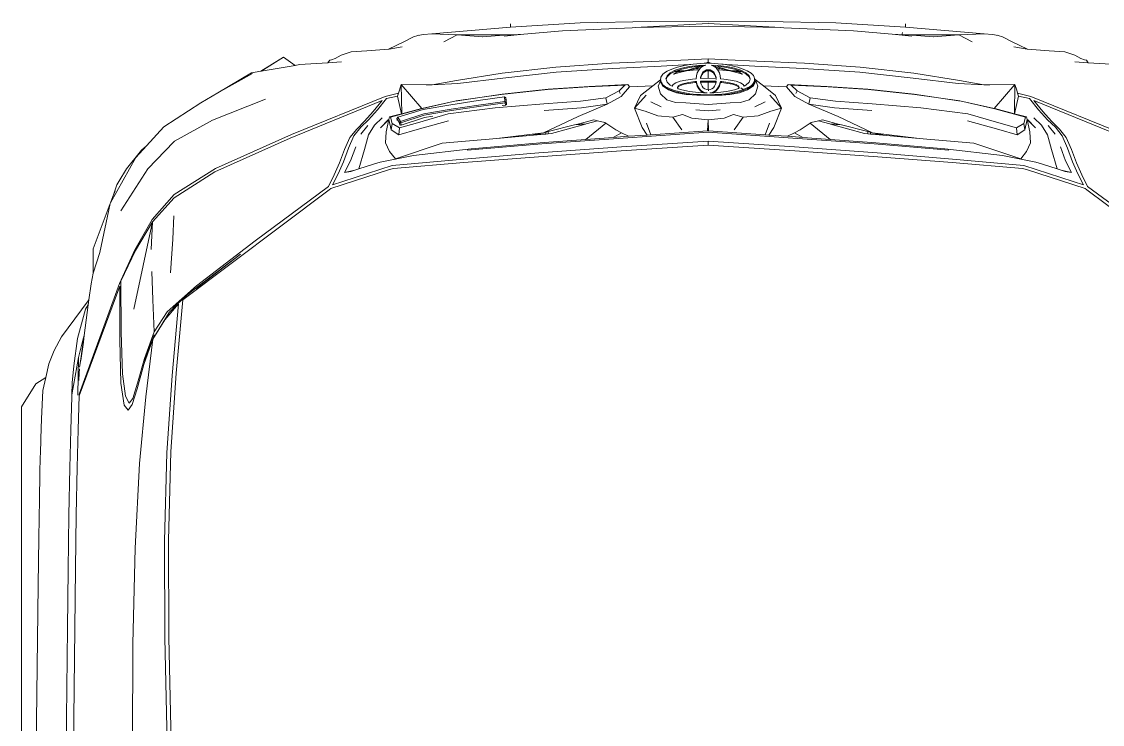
# Model space of a CAD drawing. Header units: millimetres. Extents: x 1010 to 1494, y -119 to 564.
# Drawn here: x 1094.968 to 1096.462, y 371.604 to 372.576 of the extents above; entities that cross this region are included whole.
import ezdxf

# ---------------------------------------------------------------- set-up
doc = ezdxf.new("R2010")
doc.units = ezdxf.units.MM
doc.layers.get('0').update_dxf_attribs({"lineweight": 9})

# ---------------------------------------------------------------- blocks, each defined once
blk = doc.blocks.new('hilux vista superior')
for p, q in [((0.9763, 1.2798), (0.9763, 0.5477)), ((0.8995, 0.7783), (0.9025, 1.0477)), ((0.911, 0.8625), (0.9128, 1.0471)), ((0.9556, 1.0368), (0.9529, 0.8013)), ((0.7671, 0.8759), (0.7634, 1.0254)), ((0.769, 1.0259), (0.7726, 0.8766)), ((0.8184, 1.0265), (0.818, 0.885)), ((0.7726, 0.8766), (0.7729, 0.7384)), ((0.818, 0.885), (0.8148, 0.749)), ((0.7674, 0.7375), (0.7671, 0.8759)), ((0.911, 0.8625), (0.9101, 0.7795)), ((0.9529, 0.8013), (0.9518, 0.7339)), ((0.8985, 0.7013), (0.8995, 0.7783)), ((0.9101, 0.7795), (0.909, 0.702)), ((0.7729, 0.7384), (0.7696, 0.6132)), ((0.8148, 0.749), (0.8087, 0.6285)), ((0.764, 0.6118), (0.7674, 0.7375)), ((0.9518, 0.7339), (0.9509, 0.6791)), ((0.8973, 0.6341), (0.8985, 0.7013)), ((0.909, 0.702), (0.9078, 0.6343)), ((0.9502, 0.6437), (0.9509, 0.6791)), ((0.8959, 0.5799), (0.8973, 0.6341)), ((0.9078, 0.6343), (0.9064, 0.5805)), ((0.9497, 0.618), (0.9502, 0.6437)), ((0.7998, 0.5336), (0.8087, 0.6285)), ((0.9496, 0.6151), (0.9489, 0.593)), ((0.9497, 0.618), (0.9496, 0.6151)), ((0.7565, 0.5), (0.764, 0.6118)), ((0.7696, 0.6132), (0.7623, 0.5033)), ((0.9489, 0.593), (0.9479, 0.5648)), ((0.8945, 0.5322), (0.8959, 0.5799)), ((0.9064, 0.5805), (0.9048, 0.5336)), ((0.9462, 0.5245), (0.9479, 0.5648)), ((0.8191, 0.5443), (0.812, 0.522)), ((0.8232, 0.5424), (0.818, 0.5359)), ((0.8248, 0.5527), (0.8191, 0.5443)), ((0.8286, 0.5325), (0.8232, 0.5424)), ((0.8248, 0.5527), (0.8306, 0.5452)), ((0.8306, 0.5452), (0.8349, 0.5143)), ((0.9558, 0.5149), (0.9763, 0.5477)), ((0.7896, 0.4514), (0.7998, 0.5336)), ((0.818, 0.5359), (0.8113, 0.5143)), ((0.8328, 0.5007), (0.8286, 0.5325)), ((0.8367, 0.3761), (0.8945, 0.5322)), ((0.8944, 0.5295), (0.8369, 0.3723)), ((0.8945, 0.5322), (0.8944, 0.5295)), ((0.8953, 0.4775), (0.8964, 0.5311)), ((0.8953, 0.4775), (0.9047, 0.5308)), ((0.9047, 0.5308), (0.9042, 0.5137)), ((0.9048, 0.5336), (0.9047, 0.5308)), ((0.942, 0.5058), (0.9462, 0.5245)), ((0.8113, 0.5143), (0.8015, 0.4789)), ((0.8025, 0.4875), (0.812, 0.522)), ((0.8365, 0.4529), (0.8349, 0.5143)), ((0.8946, 0.5), (0.895, 0.5103)), ((0.9042, 0.5137), (0.9021, 0.4893)), ((0.942, 0.5058), (0.9558, 0.5149)), ((0.747, 0.3953), (0.7565, 0.5)), ((0.7623, 0.5033), (0.753, 0.4011)), ((0.8345, 0.4417), (0.8328, 0.5007)), ((0.8946, 0.5), (0.8941, 0.4936)), ((0.9377, 0.4865), (0.942, 0.5058)), ((0.7876, 0.4451), (0.802, 0.4832)), ((0.8015, 0.4789), (0.7877, 0.4412)), ((0.7896, 0.4514), (0.8025, 0.4875)), ((0.8884, 0.4555), (0.8919, 0.4819)), ((0.8885, 0.451), (0.8953, 0.4775)), ((0.8931, 0.4859), (0.8891, 0.4589)), ((0.8938, 0.4912), (0.8931, 0.4859)), ((0.8968, 0.4506), (0.9021, 0.4893)), ((0.9377, 0.4865), (0.9298, 0.4675)), ((0.9298, 0.4675), (0.9193, 0.4483)), ((0.7666, 0.4135), (0.7896, 0.4514)), ((0.7724, 0.4241), (0.7896, 0.4514)), ((0.7876, 0.4451), (0.7896, 0.4514)), ((0.8367, 0.3761), (0.8365, 0.4529)), ((0.8814, 0.4025), (0.8872, 0.4462)), ((0.8816, 0.3969), (0.9193, 0.4483)), ((0.8852, 0.4088), (0.8968, 0.4506)), ((0.8872, 0.4462), (0.8884, 0.4555)), ((0.8885, 0.451), (0.8872, 0.4462)), ((0.8884, 0.4555), (0.8891, 0.4589)), ((0.8891, 0.4589), (0.8885, 0.451)), ((0.7693, 0.4126), (0.7877, 0.4412)), ((0.7895, 0.3956), (0.7877, 0.4412)), ((0.8349, 0.3691), (0.8345, 0.4417)), ((0.753, 0.4011), (0.7724, 0.4241)), ((0.7666, 0.4135), (0.7724, 0.4241)), ((0.7693, 0.4126), (0.7277, 0.3754)), ((0.7547, 0.4014), (0.7498, 0.3969)), ((0.7547, 0.4014), (0.7666, 0.4135)), ((0.8166, 0.409), (0.7902, 0.2847)), ((0.8805, 0.3955), (0.8814, 0.4025)), ((0.8814, 0.4025), (0.8852, 0.4088)), ((-0.747, 0.3953), (-0.5388, 0.2389)), ((0.747, 0.3953), (0.5388, 0.2389)), ((0.7323, 0.3817), (0.742, 0.3898)), ((0.7498, 0.3969), (0.742, 0.3898)), ((0.7498, 0.3969), (0.747, 0.3953)), ((0.791, 0.355), (0.7895, 0.3956)), ((0.8775, 0.3726), (0.8805, 0.3955)), ((0.8805, 0.3955), (0.8816, 0.3969)), ((0.7277, 0.3754), (0.6442, 0.3115)), ((0.7323, 0.3817), (0.6647, 0.3303)), ((0.7278, 0.3792), (0.6647, 0.3303)), ((0.8142, 0.3253), (0.8349, 0.3691)), ((0.8369, 0.3723), (0.8152, 0.3246)), ((0.8349, 0.3691), (0.8369, 0.3723)), ((0.8775, 0.3726), (0.8746, 0.3576)), ((0.7612, 0.3091), (0.7647, 0.3571)), ((0.8746, 0.3576), (0.865, 0.3282)), ((0.8746, 0.3576), (0.8746, 0.3228)), ((0.8142, 0.3253), (0.7902, 0.2847)), ((0.7902, 0.2847), (0.7919, 0.324)), ((0.8152, 0.3246), (0.7904, 0.281)), ((0.8501, 0.2584), (0.865, 0.3282)), ((-0.5399, 0.2344), (-0.6442, 0.3115)), ((0.5399, 0.2344), (0.6442, 0.3115)), ((0.7598, 0.2759), (0.7612, 0.3091)), ((0.8501, 0.2584), (0.8746, 0.3228)), ((0.7595, 0.2502), (0.7902, 0.2847)), ((0.7904, 0.281), (0.7595, 0.2457)), ((0.835, 0.269), (0.7966, 0.209)), ((0.7013, 0.2133), (0.7595, 0.2502)), ((0.8497, 0.2577), (0.8139, 0.1929)), ((0.8434, 0.2404), (0.8477, 0.2522)), ((0.8453, 0.2445), (0.8477, 0.2522)), ((0.8477, 0.2522), (0.8497, 0.2577)), ((0.8501, 0.2584), (0.8497, 0.2577)), ((-0.5399, 0.2344), (-0.5316, 0.2178)), ((-0.5365, 0.2371), (-0.5388, 0.2389)), ((-0.5365, 0.2371), (-0.4532, 0.2101)), ((-0.5262, 0.2163), (-0.5341, 0.232)), ((-0.5341, 0.232), (-0.5195, 0.227)), ((0.5365, 0.2371), (0.4532, 0.2101)), ((0.5341, 0.232), (0.5195, 0.227)), ((0.5262, 0.2163), (0.5341, 0.232)), ((0.5399, 0.2344), (0.5316, 0.2178)), ((0.5365, 0.2371), (0.5388, 0.2389)), ((0.7595, 0.2457), (0.7007, 0.2088)), ((0.838, 0.2271), (0.841, 0.2319)), ((0.8453, 0.2445), (0.841, 0.2319)), ((-0.5316, 0.2178), (-0.5239, 0.2005)), ((-0.5185, 0.1994), (-0.5262, 0.2163)), ((-0.449, 0.2045), (-0.5195, 0.227)), ((0.449, 0.2045), (0.5195, 0.227)), ((0.5185, 0.1994), (0.5262, 0.2163)), ((0.5316, 0.2178), (0.5239, 0.2005)), ((0.838, 0.2271), (0.8271, 0.2091)), ((-0.5239, 0.2005), (-0.517, 0.1817)), ((-0.5172, 0.2145), (-0.5023, 0.2108)), ((-0.5083, 0.1979), (-0.5172, 0.2145)), ((-0.5172, 0.2145), (-0.5081, 0.2127)), ((-0.5023, 0.2108), (-0.5081, 0.2127)), ((-0.4965, 0.209), (-0.5023, 0.2108)), ((-0.4965, 0.209), (-0.4887, 0.1815)), ((-0.4758, 0.2024), (-0.4965, 0.209)), ((-0.4662, 0.1998), (-0.4758, 0.2024)), ((-0.4474, 0.2088), (-0.4532, 0.2101)), ((-0.449, 0.2045), (-0.3475, 0.1952)), ((-0.3473, 0.2003), (-0.4474, 0.2088)), ((-0.2413, 0.1919), (-0.3473, 0.2003)), ((0.2413, 0.1919), (0.3473, 0.2003)), ((0.3473, 0.2003), (0.4474, 0.2088)), ((0.449, 0.2045), (0.3475, 0.1952)), ((0.4474, 0.2088), (0.4532, 0.2101)), ((0.4662, 0.1998), (0.4758, 0.2024)), ((0.4758, 0.2024), (0.4965, 0.209)), ((0.4965, 0.209), (0.4887, 0.1815)), ((0.4965, 0.209), (0.5023, 0.2108)), ((0.5172, 0.2145), (0.5023, 0.2108)), ((0.5023, 0.2108), (0.5081, 0.2127)), ((0.5172, 0.2145), (0.5081, 0.2127)), ((0.5083, 0.1979), (0.5172, 0.2145)), ((0.5239, 0.2005), (0.517, 0.1817)), ((0.7007, 0.2088), (0.5922, 0.1604)), ((0.5945, 0.1653), (0.7013, 0.2133)), ((0.7597, 0.1706), (0.7966, 0.209)), ((0.8057, 0.1826), (0.8271, 0.2091)), ((-0.5114, 0.1799), (-0.5185, 0.1994)), ((-0.5083, 0.1979), (-0.5011, 0.178)), ((-0.445, 0.1956), (-0.4662, 0.1998)), ((-0.4447, 0.1949), (-0.4532, 0.1844)), ((-0.4447, 0.1949), (-0.445, 0.1956)), ((-0.4187, 0.1903), (-0.445, 0.1956)), ((-0.378, 0.1728), (-0.4447, 0.1949)), ((-0.337, 0.1808), (-0.4187, 0.1903)), ((-0.3475, 0.1952), (-0.2406, 0.1863)), ((-0.1236, 0.1837), (-0.2413, 0.1919)), ((-0.2406, 0.1863), (-0.123, 0.178)), ((0.2406, 0.1863), (0.123, 0.178)), ((0.1236, 0.1837), (0.2413, 0.1919)), ((0.3475, 0.1952), (0.2406, 0.1863)), ((0.337, 0.1808), (0.4187, 0.1903)), ((0.378, 0.1728), (0.4447, 0.1949)), ((0.4187, 0.1903), (0.445, 0.1956)), ((0.4447, 0.1949), (0.445, 0.1956)), ((0.4447, 0.1949), (0.4532, 0.1844)), ((0.445, 0.1956), (0.4662, 0.1998)), ((0.5083, 0.1979), (0.5011, 0.178)), ((0.5114, 0.1799), (0.5185, 0.1994)), ((0.8139, 0.1929), (0.7985, 0.1763)), ((-0.517, 0.1817), (-0.5094, 0.1646)), ((-0.5037, 0.162), (-0.5114, 0.1799)), ((-0.4887, 0.1815), (-0.4829, 0.1606)), ((-0.4532, 0.1844), (-0.4586, 0.1722)), ((-0.4578, 0.1565), (-0.4586, 0.1722)), ((-0.3003, 0.1659), (-0.378, 0.1728)), ((-0.2365, 0.1737), (-0.3425, 0.1827)), ((-0.2331, 0.1717), (-0.337, 0.1808)), ((-0.2365, 0.1737), (-0.1207, 0.1653)), ((-0.1738, 0.1673), (-0.2331, 0.1717)), ((0, 0.1757), (-0.1236, 0.1837)), ((-0.123, 0.178), (0, 0.17)), ((0, 0.1757), (0.1236, 0.1837)), ((0.123, 0.178), (0, 0.17)), ((0, 0.1757), (0, 0.17)), ((0.2365, 0.1737), (0.1207, 0.1653)), ((0.1738, 0.1673), (0.2331, 0.1717)), ((0.2331, 0.1717), (0.337, 0.1808)), ((0.2365, 0.1737), (0.3425, 0.1827)), ((0.3003, 0.1659), (0.378, 0.1728)), ((0.4532, 0.1844), (0.4586, 0.1722)), ((0.4578, 0.1565), (0.4586, 0.1722)), ((0.4887, 0.1815), (0.4829, 0.1606)), ((0.5037, 0.162), (0.5114, 0.1799)), ((0.517, 0.1817), (0.5094, 0.1646)), ((0.7589, 0.1698), (0.7046, 0.1399)), ((0.7597, 0.1706), (0.7589, 0.1698)), ((0.7985, 0.1763), (0.7738, 0.1496)), ((0.8057, 0.1826), (0.7985, 0.1763)), ((-0.4635, 0.1119), (-0.5945, 0.1653)), ((-0.5922, 0.1604), (-0.459, 0.1062)), ((-0.5094, 0.1646), (-0.4997, 0.1525)), ((-0.494, 0.15), (-0.5037, 0.162)), ((-0.4936, 0.1596), (-0.484, 0.1475)), ((-0.4829, 0.1606), (-0.4745, 0.1471)), ((-0.454, 0.139), (-0.4578, 0.1565)), ((-0.4399, 0.1606), (-0.4508, 0.1535)), ((-0.4138, 0.1533), (-0.4399, 0.1606)), ((-0.4399, 0.1606), (-0.4387, 0.1509)), ((-0.3003, 0.1659), (-0.25, 0.1597)), ((-0.2328, 0.16), (-0.3003, 0.1659)), ((-0.25, 0.1597), (-0.2328, 0.16)), ((-0.25, 0.1597), (-0.2339, 0.1577)), ((-0.1849, 0.1345), (-0.2339, 0.1577)), ((-0.2339, 0.1577), (-0.2309, 0.1569)), ((-0.2309, 0.1598), (-0.2328, 0.16)), ((-0.2309, 0.1569), (-0.2309, 0.1598)), ((-0.2272, 0.1595), (-0.2309, 0.1598)), ((-0.2309, 0.1569), (-0.2272, 0.156)), ((-0.2272, 0.1595), (-0.2272, 0.156)), ((-0.2227, 0.1591), (-0.2272, 0.1595)), ((-0.2272, 0.156), (-0.1898, 0.1466)), ((-0.1741, 0.1455), (-0.2227, 0.1591)), ((-0.1738, 0.1673), (-0.1454, 0.1441)), ((-0.1349, 0.1644), (-0.1738, 0.1673)), ((-0.1454, 0.1441), (-0.131, 0.1538)), ((-0.1349, 0.1644), (-0.1229, 0.158)), ((-0.1192, 0.1633), (-0.1349, 0.1644)), ((-0.131, 0.1538), (-0.1229, 0.158)), ((-0.1229, 0.158), (-0.1132, 0.1628)), ((0, 0.1572), (-0.1207, 0.1653)), ((-0.1132, 0.1628), (-0.1192, 0.1633)), ((-0.0866, 0.161), (-0.1132, 0.1628)), ((-0.0937, 0.1502), (-0.0866, 0.161)), ((-0.0875, 0.144), (-0.0811, 0.1606)), ((-0.0811, 0.1606), (-0.0866, 0.161)), ((-0.0006, 0.1551), (-0.0811, 0.1606)), ((-0.0006, 0.1551), (0, 0.1394)), ((0, 0.1551), (-0.0006, 0.1551)), ((0, 0.1572), (0.1207, 0.1653)), ((0.0006, 0.1551), (0, 0.1394)), ((0, 0.1551), (0.0006, 0.1551)), ((0.0006, 0.1551), (0.0811, 0.1606)), ((0.0811, 0.1606), (0.0866, 0.161)), ((0.0875, 0.144), (0.0811, 0.1606)), ((0.0866, 0.161), (0.1132, 0.1628)), ((0.0937, 0.1502), (0.0866, 0.161)), ((0.1132, 0.1628), (0.1192, 0.1633)), ((0.1229, 0.158), (0.1132, 0.1628)), ((0.1192, 0.1633), (0.1349, 0.1644)), ((0.1349, 0.1644), (0.1229, 0.158)), ((0.131, 0.1538), (0.1229, 0.158)), ((0.1454, 0.1441), (0.131, 0.1538)), ((0.1349, 0.1644), (0.1738, 0.1673)), ((0.1738, 0.1673), (0.1454, 0.1441)), ((0.1741, 0.1455), (0.2227, 0.1591)), ((0.1849, 0.1345), (0.2339, 0.1577)), ((0.2272, 0.156), (0.1898, 0.1466)), ((0.2227, 0.1591), (0.2272, 0.1595)), ((0.2272, 0.1595), (0.2309, 0.1598)), ((0.2272, 0.1595), (0.2272, 0.156)), ((0.2309, 0.1569), (0.2272, 0.156)), ((0.2309, 0.1598), (0.2328, 0.16)), ((0.2309, 0.1569), (0.2309, 0.1598)), ((0.2339, 0.1577), (0.2309, 0.1569)), ((0.2328, 0.16), (0.3003, 0.1659)), ((0.25, 0.1597), (0.2328, 0.16)), ((0.25, 0.1597), (0.2339, 0.1577)), ((0.3003, 0.1659), (0.25, 0.1597)), ((0.4138, 0.1533), (0.4399, 0.1606)), ((0.4399, 0.1606), (0.4387, 0.1509)), ((0.4399, 0.1606), (0.4508, 0.1535)), ((0.454, 0.139), (0.4578, 0.1565)), ((0.5922, 0.1604), (0.459, 0.1062)), ((0.4635, 0.1119), (0.5945, 0.1653)), ((0.4829, 0.1606), (0.4745, 0.1471)), ((0.4936, 0.1596), (0.484, 0.1475)), ((0.494, 0.15), (0.5037, 0.162)), ((0.5094, 0.1646), (0.4997, 0.1525)), ((-0.4997, 0.1525), (-0.4884, 0.1414)), ((-0.4828, 0.1393), (-0.494, 0.15)), ((-0.4884, 0.1414), (-0.4762, 0.1274)), ((-0.4702, 0.1251), (-0.4828, 0.1393)), ((-0.4745, 0.1471), (-0.4636, 0.1364)), ((-0.4659, 0.1507), (-0.454, 0.139)), ((-0.4548, 0.1395), (-0.4659, 0.1507)), ((-0.4548, 0.1395), (-0.454, 0.139)), ((-0.4508, 0.1535), (-0.454, 0.139)), ((-0.454, 0.139), (-0.453, 0.1353)), ((-0.4515, 0.1358), (-0.4491, 0.1447)), ((-0.4508, 0.1535), (-0.4491, 0.1447)), ((-0.4491, 0.1447), (-0.4387, 0.1509)), ((-0.4387, 0.1509), (-0.4134, 0.1435)), ((-0.369, 0.1407), (-0.4138, 0.1533)), ((-0.4134, 0.1435), (-0.3694, 0.1311)), ((-0.1898, 0.1466), (-0.1897, 0.1466)), ((-0.1741, 0.1455), (-0.1897, 0.1466)), ((-0.1897, 0.1466), (-0.1873, 0.1459)), ((-0.1873, 0.1459), (-0.1731, 0.1453)), ((-0.1873, 0.1459), (-0.1871, 0.1459)), ((-0.1871, 0.1459), (-0.1626, 0.1395)), ((-0.1731, 0.1453), (-0.1741, 0.1455)), ((-0.1731, 0.1453), (-0.1571, 0.1408)), ((-0.1626, 0.1395), (-0.1571, 0.1408)), ((-0.1571, 0.1408), (-0.1467, 0.1433)), ((-0.1467, 0.1433), (-0.1454, 0.1441)), ((-0.1047, 0.123), (-0.0937, 0.1502)), ((-0.0501, 0.1356), (-0.0373, 0.1536)), ((0, 0.1394), (-0.0231, 0.137)), ((0, 0.1394), (0.0231, 0.137)), ((0.0501, 0.1356), (0.0373, 0.1536)), ((0.1047, 0.123), (0.0937, 0.1502)), ((0.1467, 0.1433), (0.1454, 0.1441)), ((0.1571, 0.1408), (0.1467, 0.1433)), ((0.1731, 0.1453), (0.1571, 0.1408)), ((0.1626, 0.1395), (0.1571, 0.1408)), ((0.1871, 0.1459), (0.1626, 0.1395)), ((0.1873, 0.1459), (0.1731, 0.1453)), ((0.1731, 0.1453), (0.1741, 0.1455)), ((0.1741, 0.1455), (0.1897, 0.1466)), ((0.1873, 0.1459), (0.1871, 0.1459)), ((0.1897, 0.1466), (0.1873, 0.1459)), ((0.1898, 0.1466), (0.1897, 0.1466)), ((0.369, 0.1407), (0.4138, 0.1533)), ((0.4134, 0.1435), (0.3694, 0.1311)), ((0.4362, 0.1469), (0.4034, 0.1362)), ((0.4039, 0.133), (0.4367, 0.1437)), ((0.4373, 0.1418), (0.4041, 0.1311)), ((0.4387, 0.1509), (0.4134, 0.1435)), ((0.4367, 0.1437), (0.4362, 0.1469)), ((0.4376, 0.1469), (0.4362, 0.1469)), ((0.4367, 0.1437), (0.4373, 0.1418)), ((0.4387, 0.1437), (0.4367, 0.1437)), ((0.4373, 0.1418), (0.4387, 0.1437)), ((0.4412, 0.1358), (0.4373, 0.1418)), ((0.4382, 0.1468), (0.4387, 0.1437)), ((0.4491, 0.1447), (0.4387, 0.1509)), ((0.4387, 0.1437), (0.4426, 0.1377)), ((0.4426, 0.1377), (0.4422, 0.1405)), ((0.4508, 0.1535), (0.4491, 0.1447)), ((0.4515, 0.1358), (0.4491, 0.1447)), ((0.4508, 0.1535), (0.454, 0.139)), ((0.454, 0.139), (0.453, 0.1353)), ((0.4659, 0.1507), (0.454, 0.139)), ((0.4548, 0.1395), (0.454, 0.139)), ((0.4548, 0.1395), (0.4659, 0.1507)), ((0.4745, 0.1471), (0.4636, 0.1364)), ((0.4702, 0.1251), (0.4828, 0.1393)), ((0.4884, 0.1414), (0.4762, 0.1274)), ((0.4828, 0.1393), (0.494, 0.15)), ((0.4997, 0.1525), (0.4884, 0.1414)), ((0.6293, 0.1102), (0.7046, 0.1399)), ((0.7738, 0.1496), (0.7214, 0.115)), ((-0.4762, 0.1274), (-0.4635, 0.1119)), ((-0.4571, 0.1092), (-0.4702, 0.1251)), ((-0.453, 0.1353), (-0.4515, 0.1358)), ((-0.453, 0.1353), (-0.436, 0.1308)), ((-0.4081, 0.1236), (-0.4515, 0.1358)), ((-0.436, 0.1308), (-0.4416, 0.1057)), ((-0.4357, 0.1307), (-0.4364, 0.0892)), ((-0.4364, 0.0892), (-0.407, 0.1232)), ((-0.436, 0.1308), (-0.4357, 0.1307)), ((-0.4357, 0.1307), (-0.4077, 0.1233)), ((-0.358, 0.1124), (-0.4081, 0.1236)), ((-0.4077, 0.1233), (-0.407, 0.1232)), ((-0.407, 0.1232), (-0.358, 0.1124)), ((-0.3694, 0.1311), (-0.3029, 0.1224)), ((-0.18, 0.1224), (-0.2329, 0.1261)), ((-0.1849, 0.1345), (-0.1435, 0.117)), ((-0.0895, 0.127), (-0.1047, 0.123)), ((-0.0713, 0.1335), (-0.0895, 0.127)), ((-0.0501, 0.1356), (-0.0713, 0.1335)), ((-0.0361, 0.1317), (-0.0501, 0.1356)), ((-0.0231, 0.137), (-0.0361, 0.1317)), ((0, 0.1264), (-0.0173, 0.1254)), ((0, 0.1264), (0.0173, 0.1254)), ((0.0231, 0.137), (0.0361, 0.1317)), ((0.0361, 0.1317), (0.0501, 0.1356)), ((0.0501, 0.1356), (0.0713, 0.1335)), ((0.0713, 0.1335), (0.0895, 0.127)), ((0.0895, 0.127), (0.1047, 0.123)), ((0.1849, 0.1345), (0.1435, 0.117)), ((0.18, 0.1224), (0.2329, 0.1261)), ((0.3694, 0.1311), (0.3029, 0.1224)), ((0.326, 0.1204), (0.365, 0.1263)), ((0.3652, 0.1243), (0.3262, 0.1184)), ((0.358, 0.1124), (0.4081, 0.1236)), ((0.407, 0.1232), (0.358, 0.1124)), ((0.365, 0.1263), (0.4039, 0.133)), ((0.4041, 0.1311), (0.3652, 0.1243)), ((0.366, 0.118), (0.4049, 0.1247)), ((0.4034, 0.1362), (0.3915, 0.1342)), ((0.4049, 0.1247), (0.4412, 0.1358)), ((0.4077, 0.1233), (0.407, 0.1232)), ((0.4364, 0.0892), (0.407, 0.1232)), ((0.4357, 0.1307), (0.4077, 0.1233)), ((0.4081, 0.1236), (0.4515, 0.1358)), ((0.436, 0.1308), (0.4357, 0.1307)), ((0.4357, 0.1307), (0.4364, 0.0892)), ((0.453, 0.1353), (0.436, 0.1308)), ((0.436, 0.1308), (0.4416, 0.1057)), ((0.4426, 0.1377), (0.4412, 0.1358)), ((0.453, 0.1353), (0.4515, 0.1358)), ((0.4571, 0.1092), (0.4702, 0.1251)), ((0.4762, 0.1274), (0.4635, 0.1119)), ((-0.4416, 0.1057), (-0.4571, 0.1092)), ((-0.2943, 0.1032), (-0.358, 0.1124)), ((-0.3563, 0.1122), (-0.358, 0.1124)), ((-0.3563, 0.1122), (-0.293, 0.1029)), ((-0.3029, 0.1224), (-0.2337, 0.1166)), ((-0.2337, 0.1166), (-0.1812, 0.1129)), ((-0.1812, 0.1129), (-0.1455, 0.1079)), ((-0.1435, 0.117), (-0.18, 0.1224)), ((-0.1435, 0.117), (-0.1455, 0.1079)), ((-0.1455, 0.1079), (-0.1266, 0.0981)), ((-0.1235, 0.1061), (-0.1435, 0.117)), ((-0.1047, 0.123), (-0.0959, 0.1048)), ((-0.1047, 0.123), (-0.0879, 0.1041)), ((-0.0668, 0.1207), (-0.0811, 0.1137)), ((-0.0585, 0.1111), (-0.0674, 0.1023)), ((-0.0463, 0.1146), (-0.0585, 0.1111)), ((-0.0317, 0.1154), (-0.0463, 0.1146)), ((-0.0317, 0.1154), (0, 0.1174)), ((0.0317, 0.1154), (0, 0.1174)), ((0.0317, 0.1154), (0.0463, 0.1146)), ((0.0463, 0.1146), (0.0585, 0.1111)), ((0.0585, 0.1111), (0.0674, 0.1023)), ((0.0668, 0.1207), (0.0811, 0.1137)), ((0.1047, 0.123), (0.0879, 0.1041)), ((0.1047, 0.123), (0.0959, 0.1048)), ((0.1235, 0.1061), (0.1435, 0.117)), ((0.1455, 0.1079), (0.1266, 0.0981)), ((0.1435, 0.117), (0.18, 0.1224)), ((0.1435, 0.117), (0.1455, 0.1079)), ((0.1812, 0.1129), (0.1455, 0.1079)), ((0.2337, 0.1166), (0.1812, 0.1129)), ((0.3029, 0.1224), (0.2337, 0.1166)), ((0.2881, 0.1184), (0.2865, 0.1176)), ((0.2865, 0.1176), (0.2872, 0.1113)), ((0.2869, 0.1144), (0.2865, 0.1176)), ((0.2885, 0.1152), (0.2869, 0.1144)), ((0.2877, 0.1081), (0.2869, 0.1144)), ((0.2869, 0.1144), (0.2888, 0.1133)), ((0.2872, 0.1113), (0.2877, 0.1081)), ((0.2896, 0.1069), (0.2877, 0.1081)), ((0.2928, 0.1191), (0.2881, 0.1184)), ((0.2881, 0.1184), (0.2885, 0.1152)), ((0.2885, 0.1152), (0.326, 0.1204)), ((0.2888, 0.1133), (0.2885, 0.1152)), ((0.3262, 0.1184), (0.2888, 0.1133)), ((0.2888, 0.1133), (0.2896, 0.1069)), ((0.2896, 0.1069), (0.327, 0.1121)), ((0.3563, 0.1122), (0.293, 0.1029)), ((0.2943, 0.1032), (0.358, 0.1124)), ((0.327, 0.1121), (0.366, 0.118)), ((0.3563, 0.1122), (0.358, 0.1124)), ((0.4416, 0.1057), (0.4571, 0.1092)), ((0.697, 0.1012), (0.7214, 0.115)), ((-0.459, 0.1062), (-0.4404, 0.1017)), ((-0.4404, 0.1017), (-0.4416, 0.1057)), ((-0.439, 0.0974), (-0.4404, 0.1017)), ((-0.4364, 0.0892), (-0.439, 0.0974)), ((-0.2283, 0.0965), (-0.2943, 0.1032)), ((-0.293, 0.1029), (-0.2273, 0.0959)), ((-0.1711, 0.0925), (-0.2283, 0.0965)), ((-0.2273, 0.0959), (-0.1688, 0.0919)), ((-0.1182, 0.0899), (-0.1711, 0.0925)), ((-0.1266, 0.0981), (-0.125, 0.1021)), ((-0.1266, 0.0981), (-0.1182, 0.0899)), ((-0.1116, 0.0924), (-0.1235, 0.1061)), ((-0.1116, 0.0924), (-0.1139, 0.0892)), ((-0.0787, 0.0912), (-0.1116, 0.0924)), ((-0.0959, 0.1048), (-0.0787, 0.0912)), ((-0.0674, 0.1023), (-0.0709, 0.0915)), ((-0.0622, 0.0925), (-0.0645, 0.0909)), ((-0.0622, 0.0925), (-0.0629, 0.0907)), ((-0.0562, 0.0967), (-0.0622, 0.0925)), ((-0.0591, 0.0936), (-0.0612, 0.0922)), ((-0.0612, 0.0909), (-0.0591, 0.0923)), ((-0.0565, 0.095), (-0.0591, 0.0936)), ((-0.0591, 0.0923), (-0.0565, 0.0936)), ((-0.0535, 0.0964), (-0.0565, 0.095)), ((-0.0565, 0.0936), (-0.0535, 0.095)), ((-0.0447, 0.1009), (-0.0562, 0.0967)), ((-0.05, 0.0977), (-0.0535, 0.0964)), ((-0.0535, 0.095), (-0.05, 0.0963)), ((-0.0463, 0.0989), (-0.05, 0.0977)), ((-0.05, 0.0963), (-0.0463, 0.0976)), ((-0.05, 0.0963), (-0.0468, 0.0938)), ((-0.0423, 0.1001), (-0.0463, 0.0989)), ((-0.0463, 0.0976), (-0.0423, 0.0988)), ((-0.031, 0.1035), (-0.0447, 0.1009)), ((-0.0441, 0.0939), (-0.0445, 0.0932)), ((-0.0445, 0.0932), (-0.0433, 0.0911)), ((-0.0435, 0.0949), (-0.0441, 0.0939)), ((-0.0433, 0.0925), (-0.0441, 0.0939)), ((-0.0376, 0.0969), (-0.0435, 0.0949)), ((-0.04, 0.0906), (-0.0433, 0.0925)), ((-0.0433, 0.0925), (-0.0433, 0.0911)), ((-0.0381, 0.1012), (-0.0423, 0.1001)), ((-0.0423, 0.0988), (-0.0381, 0.0998)), ((-0.0338, 0.1021), (-0.0381, 0.1012)), ((-0.0381, 0.0998), (-0.0338, 0.1007)), ((-0.0264, 0.0992), (-0.0376, 0.0969)), ((-0.0294, 0.1029), (-0.0338, 0.1021)), ((-0.0338, 0.1007), (-0.0294, 0.1015)), ((-0.0201, 0.1041), (-0.031, 0.1035)), ((-0.0247, 0.1036), (-0.0294, 0.1029)), ((-0.0294, 0.1015), (-0.0247, 0.1022)), ((-0.0138, 0.1007), (-0.0264, 0.0992)), ((-0.0201, 0.1041), (-0.0247, 0.1036)), ((-0.0247, 0.1022), (-0.0197, 0.1028)), ((-0.0158, 0.1043), (-0.0201, 0.1041)), ((-0.0197, 0.1028), (-0.0146, 0.1033)), ((-0.0141, 0.0952), (-0.0162, 0.0915)), ((-0.0162, 0.0901), (-0.0141, 0.0939)), ((0, 0.1043), (-0.0158, 0.1043)), ((-0.0146, 0.1033), (-0.0095, 0.1036)), ((-0.0114, 0.0984), (-0.0141, 0.0952)), ((-0.0141, 0.0939), (-0.0114, 0.097)), ((-0.0076, 0.101), (-0.0138, 0.1007)), ((-0.0081, 0.1007), (-0.0114, 0.0984)), ((-0.0114, 0.097), (-0.0081, 0.0994)), ((-0.0095, 0.1036), (-0.0043, 0.1038)), ((-0.0076, 0.0937), (-0.0093, 0.0915)), ((-0.0076, 0.101), (-0.0081, 0.1007)), ((-0.0081, 0.0994), (-0.0045, 0.1009)), ((-0.0045, 0.1011), (-0.0076, 0.101)), ((-0.0055, 0.0954), (-0.0076, 0.0937)), ((-0.0031, 0.0965), (-0.0055, 0.0954)), ((-0.0045, 0.1009), (-0.0045, 0.1011)), ((-0.0045, 0.1009), (-0.0026, 0.1011)), ((-0.0026, 0.1011), (-0.0045, 0.1011)), ((-0.0043, 0.1038), (0.0007, 0.1039)), ((-0.0005, 0.0969), (-0.0031, 0.0965)), ((-0.0005, 0.0969), (-0.0005, 0.0983)), ((0, 0.0968), (-0.0005, 0.0969)), ((0, 0.1043), (0.0158, 0.1043)), ((0.0021, 0.0965), (0, 0.0968)), ((0, 0.0968), (0, 0.0856)), ((0.0007, 0.1039), (0.0057, 0.1038)), ((0.0014, 0.1012), (0.0035, 0.1009)), ((0.0035, 0.1011), (0.0014, 0.1012)), ((0.0045, 0.0954), (0.0021, 0.0965)), ((0.0035, 0.1009), (0.0035, 0.1011)), ((0.0066, 0.101), (0.0035, 0.1011)), ((0.0035, 0.1009), (0.0072, 0.0994)), ((0.0067, 0.0937), (0.0045, 0.0954)), ((0.0057, 0.1038), (0.0108, 0.1036)), ((0.0072, 0.1007), (0.0066, 0.101)), ((0.0136, 0.1007), (0.0066, 0.101)), ((0.0084, 0.0915), (0.0067, 0.0937)), ((0.0105, 0.0984), (0.0072, 0.1007)), ((0.0072, 0.0994), (0.0105, 0.097)), ((0.0132, 0.0952), (0.0105, 0.0984)), ((0.0105, 0.097), (0.0132, 0.0939)), ((0.0108, 0.1036), (0.0159, 0.1033)), ((0.0152, 0.0915), (0.0132, 0.0952)), ((0.0132, 0.0939), (0.0152, 0.0901)), ((0.0262, 0.0992), (0.0136, 0.1007)), ((0.0158, 0.1043), (0.0225, 0.104)), ((0.0159, 0.1033), (0.021, 0.1028)), ((0.021, 0.1028), (0.026, 0.1022)), ((0.026, 0.1036), (0.0225, 0.104)), ((0.0225, 0.104), (0.031, 0.1035)), ((0.0307, 0.1029), (0.026, 0.1036)), ((0.026, 0.1022), (0.0307, 0.1015)), ((0.0374, 0.0969), (0.0262, 0.0992)), ((0.0352, 0.1021), (0.0307, 0.1029)), ((0.0307, 0.1015), (0.0352, 0.1007)), ((0.031, 0.1035), (0.0447, 0.1009)), ((0.0394, 0.1012), (0.0352, 0.1021)), ((0.0352, 0.1007), (0.0394, 0.0998)), ((0.0424, 0.0952), (0.0374, 0.0969)), ((0.0424, 0.0925), (0.0391, 0.0906)), ((0.0436, 0.1001), (0.0394, 0.1012)), ((0.0394, 0.0998), (0.0436, 0.0988)), ((0.0432, 0.0939), (0.0424, 0.0952)), ((0.0432, 0.0939), (0.0424, 0.0925)), ((0.0424, 0.0911), (0.0435, 0.0932)), ((0.0424, 0.0911), (0.0424, 0.0925)), ((0.0435, 0.0932), (0.0432, 0.0939)), ((0.0476, 0.0989), (0.0436, 0.1001)), ((0.0436, 0.0988), (0.0476, 0.0976)), ((0.0447, 0.1009), (0.0562, 0.0967)), ((0.0514, 0.0977), (0.0476, 0.0989)), ((0.0476, 0.0976), (0.0514, 0.0963)), ((0.0548, 0.0964), (0.0514, 0.0977)), ((0.0514, 0.0963), (0.0548, 0.095)), ((0.0579, 0.095), (0.0548, 0.0964)), ((0.0548, 0.095), (0.0579, 0.0936)), ((0.0562, 0.0967), (0.0622, 0.0925)), ((0.0604, 0.0936), (0.0579, 0.095)), ((0.0579, 0.0936), (0.0604, 0.0923)), ((0.0622, 0.0924), (0.0604, 0.0936)), ((0.0604, 0.0923), (0.0625, 0.0909)), ((0.0622, 0.0925), (0.0622, 0.0924)), ((0.0622, 0.0925), (0.0645, 0.0909)), ((0.0625, 0.0922), (0.0622, 0.0924)), ((0.0674, 0.1023), (0.0709, 0.0915)), ((0.0959, 0.1048), (0.0787, 0.0912)), ((0.0787, 0.0912), (0.1116, 0.0924)), ((0.1116, 0.0924), (0.1235, 0.1061)), ((0.1116, 0.0924), (0.1139, 0.0892)), ((0.1266, 0.0981), (0.1182, 0.0899)), ((0.1182, 0.0899), (0.1711, 0.0925)), ((0.1266, 0.0981), (0.125, 0.1021)), ((0.2273, 0.0959), (0.1688, 0.0919)), ((0.1711, 0.0925), (0.2283, 0.0965)), ((0.293, 0.1029), (0.2273, 0.0959)), ((0.2283, 0.0965), (0.2943, 0.1032)), ((0.4364, 0.0892), (0.439, 0.0974)), ((0.439, 0.0974), (0.4404, 0.1017)), ((0.459, 0.1062), (0.4404, 0.1017)), ((0.4404, 0.1017), (0.4416, 0.1057)), ((0.6481, 0.0736), (0.697, 0.1012)), ((0.6495, 0.0724), (0.697, 0.1012)), ((-0.4009, 0.0898), (-0.4364, 0.0892)), ((-0.3921, 0.0894), (-0.4009, 0.0898)), ((-0.3921, 0.0894), (-0.3579, 0.0833)), ((-0.3559, 0.0877), (-0.3921, 0.0894)), ((-0.3579, 0.0833), (-0.2928, 0.0732)), ((-0.2919, 0.0803), (-0.3559, 0.0877)), ((-0.216, 0.0717), (-0.2919, 0.0803)), ((-0.1688, 0.0919), (-0.1139, 0.0892)), ((-0.1139, 0.0892), (-0.1182, 0.0899)), ((-0.0671, 0.0821), (-0.0787, 0.0912)), ((-0.0709, 0.0915), (-0.0678, 0.0838)), ((-0.0645, 0.0909), (-0.0678, 0.0838)), ((-0.0678, 0.0838), (-0.0648, 0.088)), ((-0.0678, 0.0838), (-0.0657, 0.0792)), ((-0.0657, 0.079), (-0.0678, 0.0838)), ((-0.0671, 0.0821), (-0.0657, 0.079)), ((-0.066, 0.0846), (-0.0661, 0.0831)), ((-0.0661, 0.0817), (-0.066, 0.0832)), ((-0.0661, 0.0831), (-0.0661, 0.0817)), ((-0.066, 0.0802), (-0.0661, 0.0817)), ((-0.0656, 0.0861), (-0.066, 0.0846)), ((-0.066, 0.0832), (-0.0656, 0.0847)), ((-0.0657, 0.0792), (-0.066, 0.0802)), ((-0.0657, 0.079), (-0.0657, 0.0792)), ((-0.0656, 0.0788), (-0.0657, 0.079)), ((-0.065, 0.0877), (-0.0656, 0.0861)), ((-0.0656, 0.0847), (-0.065, 0.0863)), ((-0.065, 0.0773), (-0.0656, 0.0788)), ((-0.0648, 0.088), (-0.065, 0.0877)), ((-0.065, 0.0863), (-0.0641, 0.0879)), ((-0.0645, 0.0765), (-0.065, 0.0773)), ((-0.0641, 0.0892), (-0.0648, 0.088)), ((-0.0632, 0.0903), (-0.0641, 0.0892)), ((-0.0641, 0.0879), (-0.0628, 0.0894)), ((-0.0632, 0.0903), (-0.0629, 0.0907)), ((-0.0629, 0.0907), (-0.0632, 0.0903)), ((-0.0629, 0.0907), (-0.0629, 0.0907)), ((-0.0628, 0.0907), (-0.0629, 0.0907)), ((-0.0612, 0.0922), (-0.0628, 0.0907)), ((-0.0628, 0.0894), (-0.0612, 0.0909)), ((-0.0598, 0.082), (-0.06, 0.0813)), ((-0.06, 0.0813), (-0.0584, 0.0768)), ((-0.0594, 0.0832), (-0.0598, 0.082)), ((-0.0584, 0.0781), (-0.0598, 0.082)), ((-0.0584, 0.0859), (-0.0594, 0.0832)), ((-0.0539, 0.0901), (-0.0584, 0.0859)), ((-0.0539, 0.0739), (-0.0584, 0.0781)), ((-0.0512, 0.0915), (-0.0539, 0.0901)), ((-0.05, 0.0891), (-0.0512, 0.0915)), ((-0.0461, 0.0867), (-0.05, 0.0891)), ((-0.0401, 0.0845), (-0.0461, 0.0867)), ((-0.0433, 0.0911), (-0.04, 0.0892)), ((-0.0322, 0.0828), (-0.0401, 0.0845)), ((-0.0348, 0.0889), (-0.04, 0.0906)), ((-0.04, 0.0892), (-0.0348, 0.0876)), ((-0.028, 0.0875), (-0.0348, 0.0889)), ((-0.0348, 0.0876), (-0.028, 0.0862)), ((-0.0227, 0.0814), (-0.0322, 0.0828)), ((-0.0198, 0.0865), (-0.028, 0.0875)), ((-0.028, 0.0862), (-0.0198, 0.0851)), ((-0.0179, 0.0811), (-0.0227, 0.0814)), ((-0.0176, 0.0863), (-0.0198, 0.0865)), ((-0.0198, 0.0851), (-0.0176, 0.0849)), ((-0.0175, 0.0766), (-0.0179, 0.0811)), ((-0.0175, 0.0872), (-0.0176, 0.0863)), ((-0.0176, 0.0849), (-0.0176, 0.0863)), ((-0.0176, 0.0849), (-0.0175, 0.0859)), ((-0.0162, 0.0915), (-0.0175, 0.0872)), ((-0.0175, 0.0859), (-0.0162, 0.0901)), ((-0.0116, 0.0858), (-0.0117, 0.0845)), ((-0.0117, 0.0845), (-0.0105, 0.0844)), ((-0.0117, 0.0814), (-0.0117, 0.0819)), ((-0.0117, 0.0806), (-0.0116, 0.0792)), ((-0.0115, 0.0806), (-0.0117, 0.0806)), ((-0.0115, 0.0859), (-0.0116, 0.0858)), ((-0.0116, 0.0792), (-0.0107, 0.0762)), ((-0.0107, 0.0888), (-0.0115, 0.0859)), ((-0.0105, 0.0858), (-0.0115, 0.0859)), ((-0.0107, 0.0776), (-0.0115, 0.0806)), ((-0.0003, 0.0803), (-0.0115, 0.0806)), ((-0.0093, 0.0915), (-0.0107, 0.0888)), ((-0.0093, 0.0749), (-0.0107, 0.0776)), ((-0.0005, 0.0856), (-0.0105, 0.0858)), ((-0.0105, 0.0844), (-0.0005, 0.0842)), ((0, 0.0856), (-0.0005, 0.0856)), ((-0.0005, 0.0842), (0.0096, 0.0844)), ((0, 0.0803), (-0.0003, 0.0803)), ((0.0096, 0.0858), (0, 0.0856)), ((0.0106, 0.0806), (0, 0.0803)), ((0, 0.0803), (0, 0.0696)), ((0.0098, 0.0888), (0.0084, 0.0915)), ((0.0098, 0.0776), (0.0084, 0.0749)), ((0.0106, 0.0859), (0.0096, 0.0858)), ((0.0096, 0.0844), (0.0107, 0.0845)), ((0.0106, 0.0859), (0.0098, 0.0888)), ((0.0106, 0.0806), (0.0098, 0.0776)), ((0.0098, 0.0762), (0.0106, 0.0792)), ((0.0106, 0.0858), (0.0106, 0.0859)), ((0.0107, 0.0845), (0.0106, 0.0858)), ((0.0106, 0.0792), (0.0108, 0.0806)), ((0.0108, 0.0806), (0.0106, 0.0806)), ((0.0165, 0.0872), (0.0152, 0.0915)), ((0.0152, 0.0901), (0.0165, 0.0859)), ((0.0166, 0.0863), (0.0165, 0.0872)), ((0.0165, 0.0859), (0.0166, 0.0849)), ((0.017, 0.081), (0.0165, 0.0766)), ((0.0189, 0.0865), (0.0166, 0.0863)), ((0.0166, 0.0863), (0.0166, 0.0849)), ((0.0166, 0.0849), (0.0189, 0.0851)), ((0.0222, 0.0814), (0.017, 0.081)), ((0.0271, 0.0875), (0.0189, 0.0865)), ((0.0189, 0.0851), (0.0271, 0.0862)), ((0.0317, 0.0828), (0.0222, 0.0814)), ((0.0339, 0.0889), (0.0271, 0.0875)), ((0.0271, 0.0862), (0.0339, 0.0876)), ((0.0396, 0.0845), (0.0317, 0.0828)), ((0.0391, 0.0906), (0.0339, 0.0889)), ((0.0339, 0.0876), (0.0391, 0.0892)), ((0.0391, 0.0892), (0.0424, 0.0911)), ((0.0456, 0.0867), (0.0396, 0.0845)), ((0.0495, 0.0891), (0.0456, 0.0867)), ((0.0508, 0.0916), (0.0495, 0.0891)), ((0.0537, 0.0901), (0.0508, 0.0916)), ((0.0582, 0.0859), (0.0537, 0.0901)), ((0.0582, 0.0781), (0.0537, 0.0739)), ((0.0592, 0.0831), (0.0582, 0.0859)), ((0.0596, 0.082), (0.0582, 0.0781)), ((0.0582, 0.0768), (0.0598, 0.0813)), ((0.0596, 0.082), (0.0592, 0.0831)), ((0.0598, 0.0813), (0.0596, 0.082)), ((0.0642, 0.0907), (0.0625, 0.0922)), ((0.0625, 0.0909), (0.0642, 0.0894)), ((0.0651, 0.0896), (0.0642, 0.0907)), ((0.0642, 0.0894), (0.0654, 0.0879)), ((0.0645, 0.0909), (0.0651, 0.0896)), ((0.0654, 0.0892), (0.0651, 0.0896)), ((0.0663, 0.0877), (0.0654, 0.0892)), ((0.0654, 0.0879), (0.0663, 0.0863)), ((0.0663, 0.0773), (0.0654, 0.0759)), ((0.067, 0.0861), (0.0663, 0.0877)), ((0.0663, 0.0863), (0.067, 0.0847)), ((0.067, 0.0788), (0.0663, 0.0773)), ((0.0672, 0.0851), (0.067, 0.0861)), ((0.067, 0.0847), (0.0673, 0.0832)), ((0.0673, 0.0802), (0.067, 0.0788)), ((0.0672, 0.0851), (0.0678, 0.0838)), ((0.0673, 0.0846), (0.0672, 0.0851)), ((0.0673, 0.0845), (0.0673, 0.0846)), ((0.0678, 0.0838), (0.0673, 0.0845)), ((0.0674, 0.0831), (0.0673, 0.0845)), ((0.0673, 0.0832), (0.0674, 0.0817)), ((0.0674, 0.0817), (0.0673, 0.0802)), ((0.0674, 0.0823), (0.0787, 0.0912)), ((0.0678, 0.0838), (0.0674, 0.0829)), ((0.0674, 0.0831), (0.0674, 0.0829)), ((0.0674, 0.0829), (0.0674, 0.0823)), ((0.0674, 0.0823), (0.0674, 0.0817)), ((0.0709, 0.0915), (0.0678, 0.0838)), ((0.1688, 0.0919), (0.1139, 0.0892)), ((0.1139, 0.0892), (0.1182, 0.0899)), ((0.216, 0.0717), (0.2919, 0.0803)), ((0.2919, 0.0803), (0.3559, 0.0877)), ((0.3579, 0.0833), (0.2928, 0.0732)), ((0.3559, 0.0877), (0.3921, 0.0894)), ((0.3921, 0.0894), (0.3579, 0.0833)), ((0.3921, 0.0894), (0.4009, 0.0898)), ((0.4009, 0.0898), (0.4364, 0.0892)), ((-0.2928, 0.0732), (-0.2166, 0.0644)), ((-0.2166, 0.0644), (-0.1372, 0.059)), ((-0.1355, 0.0662), (-0.216, 0.0717)), ((-0.0667, 0.0629), (-0.1355, 0.0662)), ((-0.0264, 0.0607), (-0.0667, 0.0629)), ((-0.0645, 0.0765), (-0.0641, 0.0756)), ((-0.0641, 0.0759), (-0.0645, 0.0765)), ((-0.0635, 0.0752), (-0.0641, 0.0759)), ((-0.0641, 0.0756), (-0.0635, 0.0752)), ((-0.0628, 0.0744), (-0.0635, 0.0752)), ((-0.0612, 0.073), (-0.0628, 0.0744)), ((-0.0591, 0.0716), (-0.0612, 0.073)), ((-0.0565, 0.0702), (-0.0591, 0.0716)), ((-0.0584, 0.0768), (-0.0539, 0.0726)), ((-0.0563, 0.0701), (-0.0565, 0.0702)), ((-0.0563, 0.0701), (-0.0558, 0.0698)), ((-0.0556, 0.0698), (-0.0563, 0.0701)), ((-0.0556, 0.0698), (-0.0558, 0.0698)), ((-0.0535, 0.0688), (-0.0556, 0.0698)), ((-0.0475, 0.0706), (-0.0539, 0.0739)), ((-0.0539, 0.0726), (-0.0468, 0.0689)), ((-0.05, 0.0673), (-0.0535, 0.0688)), ((-0.0463, 0.0659), (-0.05, 0.0673)), ((-0.0486, 0.0744), (-0.0489, 0.0745)), ((-0.0439, 0.071), (-0.0486, 0.0744)), ((-0.0426, 0.0725), (-0.0486, 0.0744)), ((-0.0439, 0.071), (-0.0475, 0.0706)), ((-0.0468, 0.0702), (-0.0475, 0.0706)), ((-0.0446, 0.0695), (-0.0468, 0.0702)), ((-0.0468, 0.0689), (-0.0376, 0.0658)), ((-0.0423, 0.0646), (-0.0463, 0.0659)), ((-0.0446, 0.0695), (-0.0334, 0.0696)), ((-0.0376, 0.0672), (-0.0446, 0.0695)), ((-0.0439, 0.071), (-0.0342, 0.0698)), ((-0.0439, 0.071), (-0.0308, 0.0698)), ((-0.0426, 0.0725), (-0.0308, 0.0698)), ((-0.0381, 0.0634), (-0.0423, 0.0646)), ((-0.0338, 0.0624), (-0.0381, 0.0634)), ((-0.0264, 0.0648), (-0.0376, 0.0672)), ((-0.0376, 0.0658), (-0.0264, 0.0634)), ((-0.0342, 0.0698), (-0.0348, 0.07)), ((-0.0334, 0.0696), (-0.0342, 0.0698)), ((-0.0294, 0.0615), (-0.0338, 0.0624)), ((-0.0322, 0.0692), (-0.0334, 0.0696)), ((-0.0306, 0.0691), (-0.0322, 0.0692)), ((-0.0166, 0.0665), (-0.0308, 0.0698)), ((-0.0163, 0.0683), (-0.0308, 0.0698)), ((-0.0306, 0.0691), (-0.0169, 0.0648)), ((-0.0293, 0.069), (-0.0306, 0.0691)), ((-0.0247, 0.0608), (-0.0294, 0.0615)), ((-0.0166, 0.0665), (-0.0293, 0.069)), ((-0.0282, 0.069), (-0.0293, 0.069)), ((-0.0138, 0.0633), (-0.0264, 0.0648)), ((-0.0264, 0.0634), (-0.0138, 0.0619)), ((-0.0162, 0.0724), (-0.0175, 0.0766)), ((-0.0169, 0.0648), (-0.0135, 0.0633)), ((-0.0166, 0.0665), (-0.0125, 0.0667)), ((-0.0166, 0.0665), (-0.0104, 0.0632)), ((-0.0163, 0.0683), (-0.0137, 0.0681)), ((-0.0141, 0.0686), (-0.0162, 0.0724)), ((-0.0137, 0.0681), (-0.0141, 0.0686)), ((-0.0138, 0.0619), (-0.0045, 0.0616)), ((-0.0125, 0.0667), (-0.0137, 0.0681)), ((-0.0114, 0.0655), (-0.0125, 0.0667)), ((-0.0081, 0.0631), (-0.0114, 0.0655)), ((-0.0107, 0.0762), (-0.0093, 0.0735)), ((-0.0076, 0.0727), (-0.0093, 0.0749)), ((-0.0093, 0.0735), (-0.0076, 0.0713)), ((-0.0045, 0.0616), (-0.0081, 0.0631)), ((-0.0055, 0.071), (-0.0076, 0.0727)), ((-0.0076, 0.0713), (-0.0055, 0.0696)), ((-0.0031, 0.0699), (-0.0055, 0.071)), ((-0.0055, 0.0696), (-0.0031, 0.0685)), ((-0.0031, 0.0685), (-0.0031, 0.0699)), ((-0.0005, 0.0695), (-0.0031, 0.0699)), ((-0.0031, 0.0685), (-0.0005, 0.0681)), ((0, 0.0696), (-0.0005, 0.0695)), ((-0.0005, 0.0681), (-0.0005, 0.0695)), ((-0.0005, 0.0681), (0.0021, 0.0685)), ((0.0021, 0.0699), (0, 0.0696)), ((0.0045, 0.071), (0.0021, 0.0699)), ((0.0021, 0.0685), (0.0021, 0.0699)), ((0.0021, 0.0685), (0.0045, 0.0696)), ((0.0035, 0.0616), (0.0033, 0.0616)), ((0.0071, 0.0631), (0.0035, 0.0616)), ((0.0035, 0.0616), (0.0136, 0.0619)), ((0.0067, 0.0727), (0.0045, 0.071)), ((0.0045, 0.0696), (0.0067, 0.0713)), ((0.0084, 0.0749), (0.0067, 0.0727)), ((0.0067, 0.0713), (0.0084, 0.0735)), ((0.0105, 0.0632), (0.0071, 0.0631)), ((0.0072, 0.0631), (0.0071, 0.0631)), ((0.0105, 0.0655), (0.0072, 0.0631)), ((0.0084, 0.0735), (0.0098, 0.0762)), ((0.0116, 0.0668), (0.0105, 0.0655)), ((0.0166, 0.0665), (0.0105, 0.0632)), ((0.0135, 0.0633), (0.0105, 0.0632)), ((0.0127, 0.0681), (0.0116, 0.0668)), ((0.0166, 0.0665), (0.0116, 0.0668)), ((0.0132, 0.0686), (0.0127, 0.0681)), ((0.0163, 0.0683), (0.0127, 0.0681)), ((0.0152, 0.0724), (0.0132, 0.0686)), ((0.0169, 0.0648), (0.0135, 0.0633)), ((0.0136, 0.0633), (0.0135, 0.0633)), ((0.0262, 0.0648), (0.0136, 0.0633)), ((0.0136, 0.0619), (0.0262, 0.0634)), ((0.0165, 0.0766), (0.0152, 0.0724)), ((0.0163, 0.0683), (0.0308, 0.0698)), ((0.0166, 0.0665), (0.0308, 0.0698)), ((0.0166, 0.0665), (0.0293, 0.069)), ((0.0306, 0.0691), (0.0169, 0.0648)), ((0.0307, 0.0615), (0.026, 0.0608)), ((0.0374, 0.0672), (0.0262, 0.0648)), ((0.0262, 0.0634), (0.0374, 0.0658)), ((0.0264, 0.0607), (0.0667, 0.0629)), ((0.0282, 0.069), (0.0293, 0.069)), ((0.0293, 0.069), (0.0306, 0.0691)), ((0.0306, 0.0691), (0.0322, 0.0692)), ((0.0352, 0.0624), (0.0307, 0.0615)), ((0.0426, 0.0725), (0.0308, 0.0698)), ((0.0439, 0.071), (0.0308, 0.0698)), ((0.0322, 0.0692), (0.0334, 0.0696)), ((0.0334, 0.0696), (0.0342, 0.0698)), ((0.0444, 0.0695), (0.0334, 0.0696)), ((0.0439, 0.071), (0.0342, 0.0698)), ((0.0342, 0.0698), (0.0348, 0.07)), ((0.0394, 0.0634), (0.0352, 0.0624)), ((0.0444, 0.0695), (0.0374, 0.0672)), ((0.0374, 0.0658), (0.0467, 0.0689)), ((0.0436, 0.0646), (0.0394, 0.0634)), ((0.0426, 0.0725), (0.0486, 0.0744)), ((0.0476, 0.0659), (0.0436, 0.0646)), ((0.0439, 0.071), (0.0486, 0.0744)), ((0.0439, 0.071), (0.0474, 0.0706)), ((0.0467, 0.0702), (0.0444, 0.0695)), ((0.0467, 0.0689), (0.0537, 0.0726)), ((0.0474, 0.0706), (0.0467, 0.0702)), ((0.0537, 0.0739), (0.0474, 0.0706)), ((0.0514, 0.0673), (0.0476, 0.0659)), ((0.0486, 0.0744), (0.0489, 0.0745)), ((0.0548, 0.0688), (0.0514, 0.0673)), ((0.0537, 0.0726), (0.0582, 0.0768)), ((0.0579, 0.0702), (0.0548, 0.0688)), ((0.0604, 0.0716), (0.0579, 0.0702)), ((0.0625, 0.073), (0.0604, 0.0716)), ((0.0642, 0.0744), (0.0625, 0.073)), ((0.0654, 0.0759), (0.0642, 0.0744)), ((0.0667, 0.0629), (0.1355, 0.0662)), ((0.1355, 0.0662), (0.216, 0.0717)), ((0.2166, 0.0644), (0.1372, 0.059)), ((0.2928, 0.0732), (0.2166, 0.0644)), ((0.5809, 0.0609), (0.5871, 0.0619)), ((0.5871, 0.0619), (0.6355, 0.0701)), ((0.5871, 0.0619), (0.6039, 0.0502)), ((0.636, 0.0701), (0.6039, 0.0502)), ((0.6355, 0.0701), (0.6039, 0.0502)), ((0.6355, 0.0701), (0.636, 0.0701)), ((0.636, 0.0701), (0.6495, 0.0724)), ((-0.5409, 0.0581), (-0.5809, 0.0609)), ((-0.5215, 0.0567), (-0.5409, 0.0581)), ((-0.5398, 0.0567), (-0.5409, 0.0581)), ((-0.5398, 0.0567), (-0.5398, 0.0567)), ((-0.5398, 0.0567), (-0.5381, 0.0546)), ((-0.5381, 0.0546), (-0.5353, 0.054)), ((-0.5353, 0.054), (-0.5303, 0.0524)), ((-0.5303, 0.0524), (-0.5218, 0.0476)), ((-0.5218, 0.0476), (-0.5076, 0.0428)), ((-0.1372, 0.059), (-0.0695, 0.0559)), ((-0.0695, 0.0559), (-0.0282, 0.0539)), ((-0.0282, 0.0539), (0, 0.0525)), ((-0.0217, 0.0604), (-0.0264, 0.0607)), ((-0.0217, 0.0604), (-0.0247, 0.0608)), ((-0.0197, 0.0602), (-0.0217, 0.0604)), ((-0.0146, 0.0596), (-0.0197, 0.0602)), ((-0.0095, 0.0593), (-0.0146, 0.0596)), ((-0.0043, 0.059), (-0.0095, 0.0593)), ((-0.0035, 0.059), (-0.0043, 0.059)), ((-0.0035, 0.059), (0, 0.0575)), ((-0.0028, 0.059), (-0.0035, 0.059)), ((-0.0028, 0.059), (0, 0.0575)), ((-0.0002, 0.059), (-0.0028, 0.059)), ((0.0035, 0.059), (0, 0.0575)), ((0.0027, 0.059), (0, 0.0575)), ((0, 0.0575), (0, 0.059)), ((0, 0.0575), (0, 0.0525)), ((0.0282, 0.0539), (0, 0.0525)), ((0.0027, 0.059), (0.0008, 0.059)), ((0.0035, 0.059), (0.0027, 0.059)), ((0.0057, 0.059), (0.0035, 0.059)), ((0.0108, 0.0593), (0.0057, 0.059)), ((0.0159, 0.0596), (0.0108, 0.0593)), ((0.021, 0.0602), (0.0159, 0.0596)), ((0.0244, 0.0606), (0.021, 0.0602)), ((0.026, 0.0608), (0.0244, 0.0606)), ((0.0244, 0.0606), (0.0264, 0.0607)), ((0.0695, 0.0559), (0.0282, 0.0539)), ((0.1372, 0.059), (0.0695, 0.0559)), ((0.5218, 0.0476), (0.5076, 0.0428)), ((0.5215, 0.0567), (0.5409, 0.0581)), ((0.5303, 0.0524), (0.5218, 0.0476)), ((0.5353, 0.054), (0.5303, 0.0524)), ((0.5381, 0.0546), (0.5353, 0.054)), ((0.5398, 0.0567), (0.5381, 0.0546)), ((0.5409, 0.0581), (0.5398, 0.0567)), ((0.5398, 0.0567), (0.5398, 0.0567)), ((0.5409, 0.0581), (0.5809, 0.0609)), ((-0.4851, 0.0412), (-0.5076, 0.0428)), ((-0.4545, 0.039), (-0.4851, 0.0412)), ((-0.4545, 0.039), (-0.4324, 0.0286)), ((-0.4537, 0.0389), (-0.4545, 0.039)), ((-0.4351, 0.0358), (-0.4537, 0.0389)), ((0.4545, 0.039), (0.4324, 0.0286)), ((0.4351, 0.0358), (0.4537, 0.0389)), ((0.4537, 0.0389), (0.4545, 0.039)), ((0.4545, 0.039), (0.4851, 0.0412)), ((0.4851, 0.0412), (0.5076, 0.0428)), ((-0.4324, 0.0286), (-0.4187, 0.0213)), ((-0.4187, 0.0213), (-0.4126, 0.0193)), ((-0.4119, 0.0192), (-0.4126, 0.0193)), ((-0.4126, 0.0193), (-0.4045, 0.0182)), ((-0.4045, 0.0182), (-0.393, 0.0171)), ((-0.393, 0.0171), (-0.3567, 0.0184)), ((-0.393, 0.0171), (-0.281, 0.0076)), ((-0.3757, 0.0286), (-0.3567, 0.0184)), ((-0.3206, 0.0213), (-0.3567, 0.0184)), ((-0.3567, 0.0184), (-0.278, 0.0184)), ((-0.3201, 0.0214), (-0.3206, 0.0213)), ((-0.2905, 0.0191), (-0.3206, 0.0213)), ((-0.278, 0.0184), (-0.2905, 0.0191)), ((-0.2899, 0.0202), (-0.262, 0.0176)), ((-0.278, 0.0184), (-0.2779, 0.0184)), ((-0.2779, 0.0184), (-0.262, 0.0176)), ((-0.2758, 0.0188), (-0.2768, 0.0152)), ((-0.262, 0.0176), (-0.207, 0.0126)), ((0.262, 0.0176), (0.207, 0.0126)), ((0.2899, 0.0202), (0.262, 0.0176)), ((0.2779, 0.0184), (0.262, 0.0176)), ((0.2779, 0.0184), (0.278, 0.0184)), ((0.278, 0.0184), (0.2905, 0.0191)), ((0.278, 0.0184), (0.3567, 0.0184)), ((0.393, 0.0171), (0.281, 0.0076)), ((0.2905, 0.0191), (0.3206, 0.0213)), ((0.3201, 0.0214), (0.3206, 0.0213)), ((0.3206, 0.0213), (0.3567, 0.0184)), ((0.3757, 0.0286), (0.3567, 0.0184)), ((0.393, 0.0171), (0.3567, 0.0184)), ((0.4045, 0.0182), (0.393, 0.0171)), ((0.4045, 0.0182), (0.4126, 0.0193)), ((0.4045, 0.0182), (0.4045, 0.0182)), ((0.4119, 0.0192), (0.4126, 0.0193)), ((0.4187, 0.0213), (0.4126, 0.0193)), ((0.4324, 0.0286), (0.4187, 0.0213)), ((-0.281, 0.0076), (-0.1818, 0.0015)), ((-0.281, 0.0076), (-0.281, 0.0028)), ((-0.207, 0.0126), (-0.1077, 0.0083)), ((-0.0816, -0.0003), (-0.1818, 0.0015)), ((-0.1077, 0.0083), (-0.1038, 0.0082)), ((-0.1038, 0.0082), (0, 0.0026)), ((-0.1038, 0.0082), (0, 0.0063)), ((0, 0), (-0.0816, -0.0003)), ((0.1038, 0.0082), (0, 0.0026)), ((0.1038, 0.0082), (0, 0.0063)), ((0.0816, -0.0003), (0, 0)), ((0.0816, -0.0003), (0.1818, 0.0015)), ((0.1077, 0.0083), (0.1038, 0.0082)), ((0.207, 0.0126), (0.1077, 0.0083)), ((0.281, 0.0076), (0.1818, 0.0015)), ((0.281, 0.0028), (0.281, 0.0076))]:
    blk.add_line(p, q)

msp = doc.modelspace()

# ---------------------------------------------------------------- block references
at = {"xscale": 0.9721400029598934, "yscale": 0.9721400029598934, "zscale": 0.9721400029598934, "rotation": 180.0000000000549}
msp.add_blockref('hilux vista superior', (1095.91714, 372.57526), dxfattribs=at)

doc.saveas('drawing.dxf')
